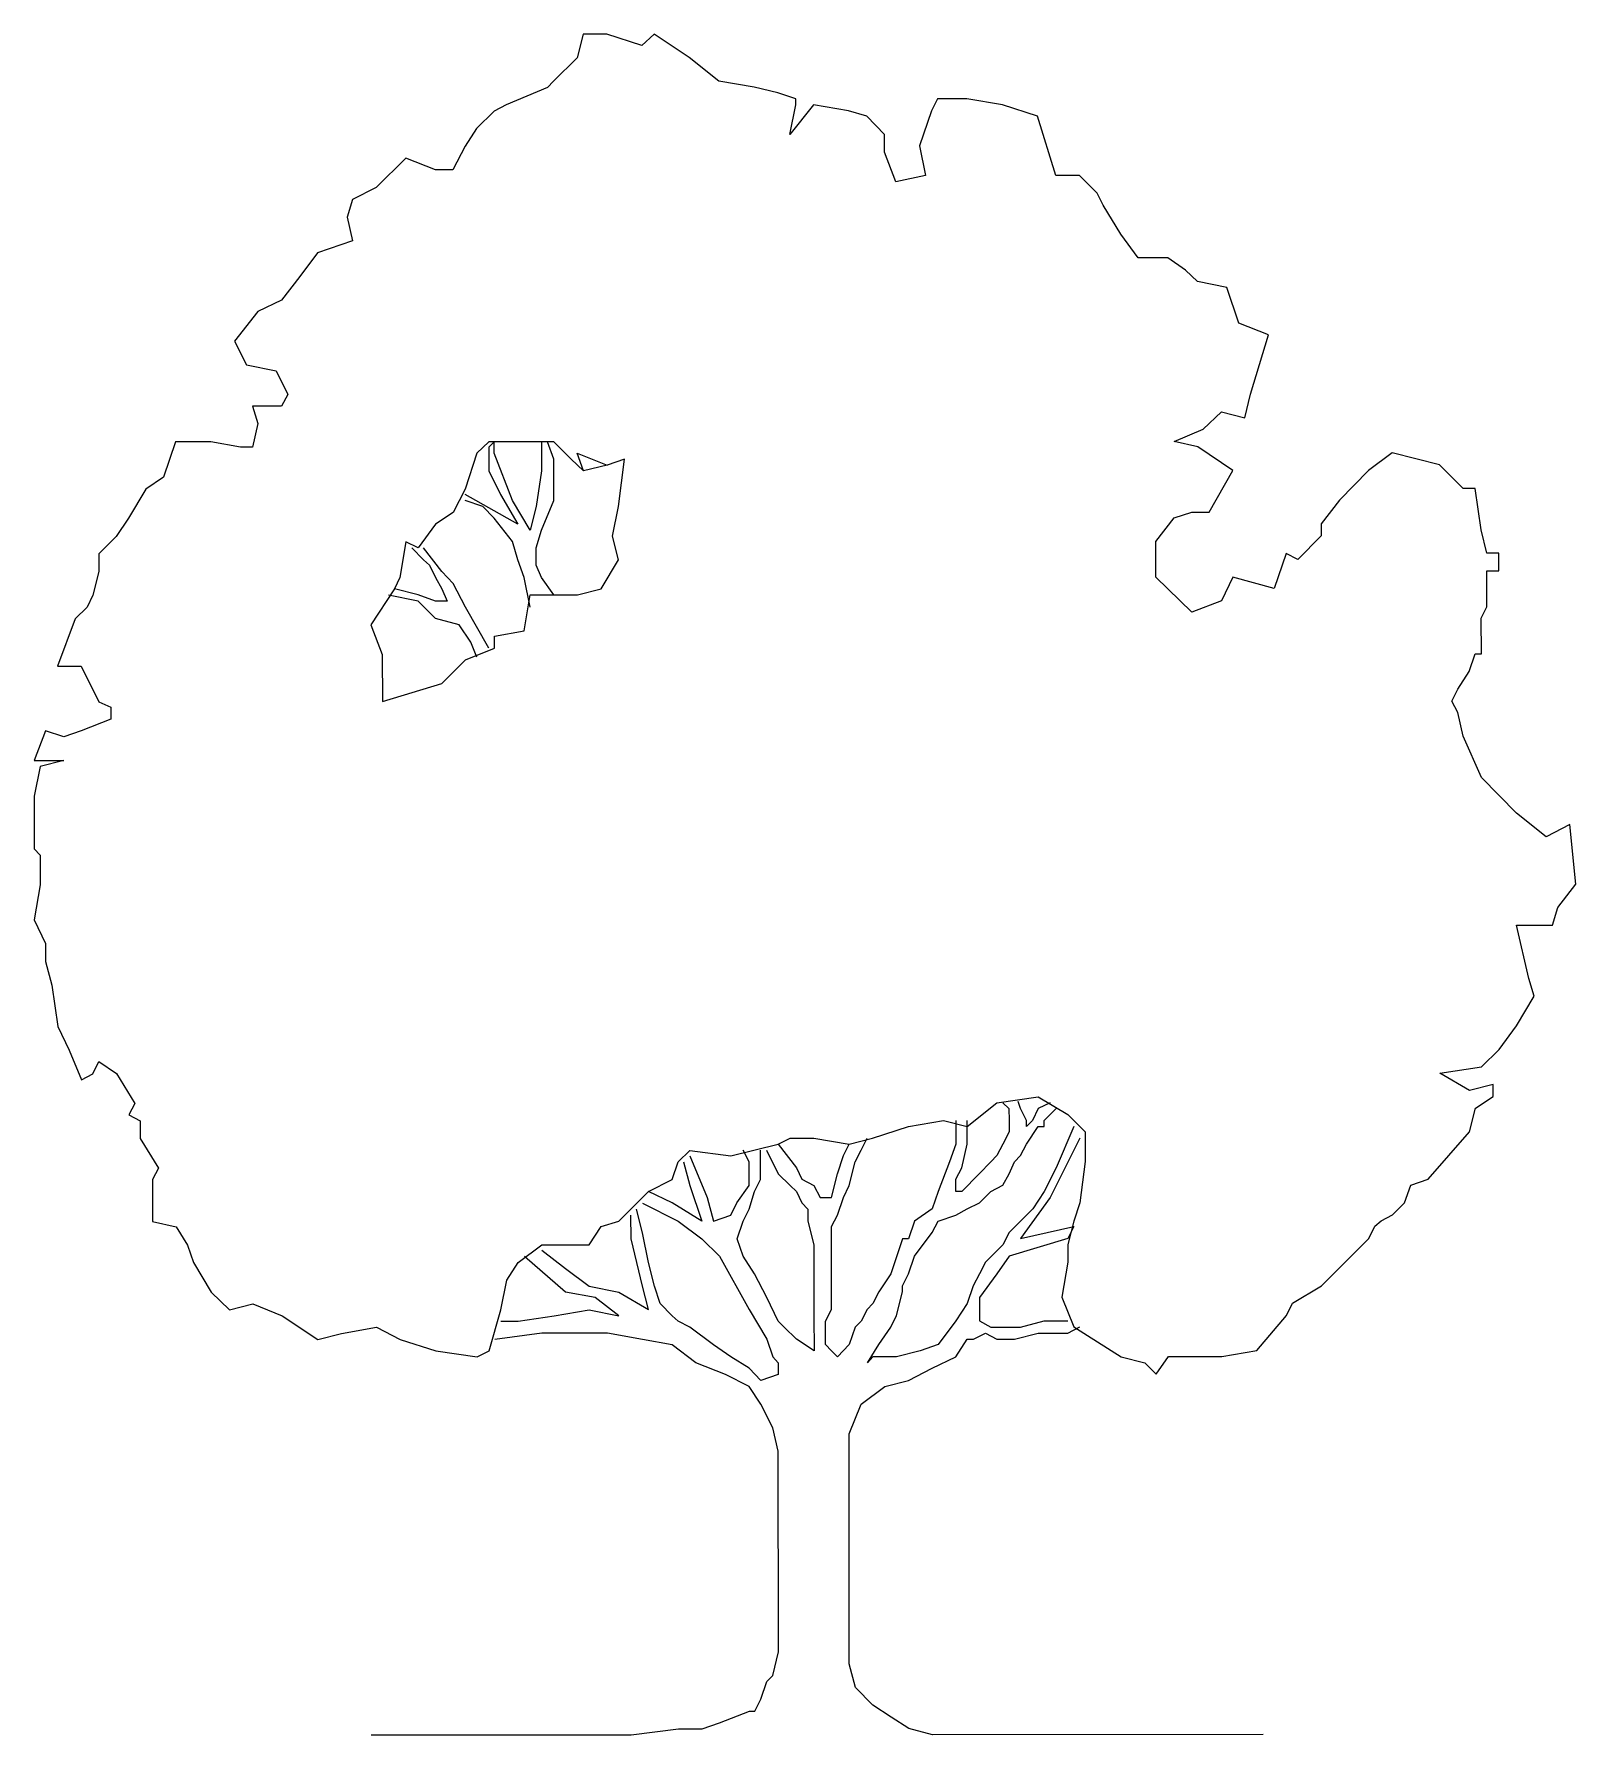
# Model space of a CAD drawing. Extents: x -3.45 to 3.25, y 0 to 7.39.
import ezdxf

# ---------------------------------------------------------------- set-up
doc = ezdxf.new("R2010")
doc.units = 0
doc.header["$LTSCALE"] = 0.4
doc.header["$MEASUREMENT"] = 0
doc.layers.add('ARBOLES', color=3, linetype='CONTINUOUS')

msp = doc.modelspace()

# ---------------------------------------------------------------- linework, layer by layer
at = {"layer": 'ARBOLES'}
for points in [[(2.8366, 4.8503), (2.8601, 4.9001), (2.86, 4.9793), (2.86, 5.0555), (2.9127, 5.0555), (2.9127, 5.1317), (2.86, 5.1317), (2.8365, 5.2342), (2.81, 5.413), (2.7573, 5.4129), (2.6546, 5.5155), (2.5521, 5.5418), (2.4495, 5.5681), (2.347, 5.4919), (2.221, 5.3629), (2.1419, 5.2603), (2.1419, 5.2075), (2.0394, 5.1049), (1.9896, 5.1313), (1.9369, 4.9789), (1.7581, 5.0286), (1.7084, 4.926), (1.5794, 4.8761), (1.424, 5.0284), (1.424, 5.1838), (1.5031, 5.2864), (1.5792, 5.3098), (1.6554, 5.3099), (1.7579, 5.4916), (1.6055, 5.5941), (1.5029, 5.6175), (1.6289, 5.6703), (1.708, 5.7465), (1.8106, 5.7202), (1.834, 5.8228), (1.913, 6.0807), (1.784, 6.1305), (1.7312, 6.2858), (1.6052, 6.3121), (1.5524, 6.3619), (1.4762, 6.4146), (1.3472, 6.4145), (1.271, 6.5171), (1.1947, 6.6431), (1.1683, 6.6958), (1.0921, 6.772), (0.9895, 6.7719), (0.9103, 7.0298), (0.7579, 7.0795), (0.6026, 7.1058), (0.4765, 7.1058), (0.4502, 7.053), (0.3975, 6.9006), (0.4239, 6.7717), (0.295, 6.7452), (0.2451, 6.8741), (0.2451, 6.9503), (0.1689, 7.0294), (0.0897, 7.0528), (-0.0627, 7.0791), (-0.1652, 6.9501), (-0.1389, 7.0791), (-0.1389, 7.1055), (-0.218, 7.1318), (-0.3206, 7.1552), (-0.473, 7.1815), (-0.602, 7.284), (-0.7544, 7.3865), (-0.8071, 7.3367), (-0.9595, 7.3864), (-1.0621, 7.3864), (-1.0884, 7.2838), (-1.191, 7.1812), (-1.2173, 7.1548), (-1.396, 7.0785), (-1.4488, 7.0521), (-1.5249, 6.9759), (-1.5747, 6.8997), (-1.6274, 6.7971), (-1.7036, 6.7971), (-1.8326, 6.8468), (-1.9615, 6.7208), (-2.064, 6.668), (-2.0874, 6.5918), (-2.0639, 6.4892), (-2.2163, 6.4364), (-2.2925, 6.3338), (-2.3715, 6.2312), (-2.4741, 6.1813), (-2.5766, 6.0523), (-2.5238, 5.9498), (-2.3948, 5.9235), (-2.345, 5.8209), (-2.3713, 5.7711), (-2.4973, 5.771), (-2.4739, 5.6948), (-2.4973, 5.5923), (-2.55, 5.5922), (-2.679, 5.6156), (-2.8313, 5.6156), (-2.884, 5.4631), (-2.9602, 5.4104), (-3.0363, 5.2843), (-3.0891, 5.2052), (-3.1652, 5.1289), (-3.1652, 5.0527), (-3.1915, 4.9502), (-3.2149, 4.8974), (-3.2677, 4.8476), (-3.3438, 4.6424), (-3.2412, 4.6424), (-3.1649, 4.4872), (-3.1122, 4.4637), (-3.1121, 4.411), (-3.2411, 4.3611), (-3.3172, 4.3347), (-3.3964, 4.361), (-3.4461, 4.2321), (-3.3172, 4.2321), (-3.4197, 4.2057), (-3.4461, 4.0768), (-3.446, 3.8482), (-3.4196, 3.8218), (-3.4196, 3.7954), (-3.4195, 3.6929), (-3.4458, 3.5405), (-3.396, 3.4379), (-3.3959, 3.3588), (-3.3695, 3.2562), (-3.343, 3.0775), (-3.2932, 2.9749), (-3.2404, 2.846), (-3.1906, 2.8724), (-3.1642, 2.9252), (-3.088, 2.8725), (-3.0088, 2.7436), (-3.0352, 2.6937), (-2.9853, 2.6674), (-2.9853, 2.5912), (-2.9853, 2.5912), (-2.9061, 2.4623), (-2.9325, 2.4124), (-2.9324, 2.2308), (-2.8298, 2.2074), (-2.78, 2.1283), (-2.7535, 2.0521), (-2.6773, 1.9232), (-2.5981, 1.847), (-2.4956, 1.8734), (-2.3695, 1.8207), (-2.2142, 1.7182), (-2.1116, 1.7447), (-1.9592, 1.7711), (-1.8567, 1.7184), (-1.7013, 1.6686), (-1.5225, 1.6424), (-1.4698, 1.6688), (-1.4201, 1.8475), (-1.3938, 1.9765), (-1.344, 2.0527), (-1.2414, 2.1289), (-1.1887, 2.129), (-1.0363, 2.129), (-0.9836, 2.2082), (-0.9074, 2.2317), (-0.7785, 2.3607), (-0.676, 2.4135), (-0.6496, 2.4897), (-0.5998, 2.5395), (-0.4211, 2.5161), (-0.2159, 2.5661), (-0.1632, 2.5925), (-0.0606, 2.5925), (0.0918, 2.5662), (0.1943, 2.5926), (0.3496, 2.6425), (0.502, 2.6689), (0.6046, 2.6426), (0.7335, 2.7452), (0.9122, 2.7717), (1.0412, 2.6956), (1.1174, 2.6194), (1.1175, 2.4905), (1.0941, 2.3117), (1.0678, 2.2326), (1.0414, 2.13), (1.0415, 2.0538), (1.0152, 1.9014), (1.068, 1.7725), (1.2732, 1.6436), (1.3758, 1.6173), (1.4256, 1.5675), (1.4783, 1.6437), (1.6307, 1.6438), (1.7098, 1.6438), (1.8622, 1.6703), (1.9911, 1.8227), (2.0174, 1.8755), (2.1434, 1.9517), (2.2459, 2.0543), (2.3485, 2.1569), (2.3748, 2.2097), (2.4012, 2.2332), (2.451, 2.2596), (2.5037, 2.3123), (2.53, 2.3885), (2.6062, 2.4149), (2.7849, 2.6202), (2.8112, 2.7227), (2.8874, 2.7726), (2.8874, 2.8253), (2.7848, 2.7989), (2.6558, 2.8751), (2.8375, 2.9015), (2.9137, 2.9777), (2.9898, 3.0803), (3.066, 3.2093), (3.0425, 3.2855), (2.9896, 3.517), (3.1449, 3.5171), (3.1684, 3.5933), (3.2474, 3.6959), (3.2209, 3.9537), (3.1184, 3.9009), (2.9894, 4.0035), (2.8369, 4.1587), (2.7577, 4.3374), (2.7343, 4.44), (2.7079, 4.4898), (2.7342, 4.5426), (2.784, 4.6188), (2.8103, 4.695), (2.8367, 4.695)], [(-0.9587, 5.5138), (-1.0613, 5.4903), (-1.114, 5.5401), (-1.1903, 5.6163), (-1.2928, 5.6163), (-1.3954, 5.6162), (-1.4716, 5.6162), (-1.5243, 5.5663), (-1.5741, 5.411), (-1.6268, 5.3084), (-1.7029, 5.2585), (-1.7791, 5.1559), (-1.8318, 5.1823), (-1.8581, 5.027), (-1.8816, 4.9771), (-1.9841, 4.8218), (-1.9342, 4.6928), (-1.9341, 4.4877), (-1.6762, 4.5669), (-1.5737, 4.6696), (-1.4477, 4.7194), (-1.4478, 4.7722), (-1.3188, 4.7957), (-1.2925, 4.951), (-1.0874, 4.9511), (-0.9848, 4.9775), (-0.9087, 5.1036), (-0.9351, 5.2061), (-0.9088, 5.3351), (-0.8825, 5.5402), (-0.9587, 5.5138), (-1.0613, 5.4903), (-1.0877, 5.5665)]]:
    msp.add_lwpolyline(points, close=True, dxfattribs=at)
at = {"layer": 'ARBOLES', "color": 7}
for points in [[(-1.243, 5.6163), (-1.2429, 5.4903), (-1.2663, 5.3349), (-1.2926, 5.2324), (-1.3689, 5.3613), (-1.4481, 5.5664), (-1.4481, 5.6162), (-1.4716, 5.5927), (-1.4715, 5.4902), (-1.4217, 5.3876), (-1.3454, 5.2587), (-1.574, 5.3875)], [(-1.19, 4.9511), (-1.2427, 5.0272), (-1.2662, 5.08), (-1.2662, 5.1562), (-1.2428, 5.2324), (-1.1901, 5.3613), (-1.1902, 5.5401), (-1.2166, 5.6163)], [(-1.2925, 4.8983), (-1.3189, 5.0272), (-1.3453, 5.1034), (-1.3688, 5.1825), (-1.448, 5.285), (-1.4978, 5.3348), (-1.574, 5.3612)], [(-1.8055, 5.1559), (-1.7556, 5.1032), (-1.7292, 5.0798), (-1.7028, 5.027), (-1.6764, 4.9772), (-1.653, 4.9245), (-1.7028, 4.9245), (-1.779, 4.9508), (-1.8816, 4.9771)], [(-1.4712, 4.7194), (-1.5738, 4.8981), (-1.6266, 5.0007), (-1.6765, 5.0534), (-1.7556, 5.1559)], [(-1.5236, 4.6805), (-1.5503, 4.7458), (-1.6002, 4.8219), (-1.7027, 4.8483), (-1.779, 4.9244), (-1.9079, 4.9507)], [(0.7598, 2.7453), (0.7862, 2.7218), (0.7863, 2.6691), (0.7863, 2.6193), (0.7599, 2.5665), (0.7336, 2.5167), (0.7072, 2.4903), (0.6574, 2.4375), (0.5813, 2.3613), (0.5549, 2.3613), (0.5549, 2.414), (0.5812, 2.4638), (0.6046, 2.5664), (0.6046, 2.5928), (0.6046, 2.669)], [(0.965, 2.7454), (0.9122, 2.7219), (0.8888, 2.6691), (0.8625, 2.6427), (0.8624, 2.6691), (0.836, 2.7218), (0.826, 2.7509)], [(0.5547, 2.669), (0.5548, 2.5664), (0.5284, 2.4902), (0.4787, 2.3612), (0.4523, 2.285), (0.3762, 2.2322), (0.3498, 2.156), (0.3235, 2.156), (0.2737, 2.0036), (0.221, 1.9245), (0.1946, 1.8746), (0.1712, 1.8483), (0.1449, 1.7984), (0.1185, 1.772), (0.0922, 1.6958), (0.0424, 1.6431), (0.016, 1.6694), (-0.0104, 1.6958), (-0.0104, 1.7456), (-0.0105, 1.7984), (0.0159, 1.8482), (0.0159, 1.9244), (0.0158, 2.0035), (0.0158, 2.0533), (0.0158, 2.0797), (0.0158, 2.1559), (0.0157, 2.2086), (0.0421, 2.2585), (0.0684, 2.3347), (0.0918, 2.3874), (0.1182, 2.49), (0.1445, 2.5398), (0.1445, 2.5398), (0.1709, 2.5926)], [(1.0676, 2.6428), (0.9915, 2.464), (0.9388, 2.3614), (0.889, 2.2852), (0.8363, 2.2325), (0.7865, 2.1826), (0.7601, 2.1298), (0.684, 2.0536), (0.6576, 2.0038), (0.6313, 1.951), (0.6049, 1.8748), (0.5551, 1.7986), (0.479, 1.696), (0.3999, 1.6696), (0.2973, 1.6432), (0.1947, 1.6431), (0.1713, 1.6167), (0.2211, 1.6959), (0.2738, 1.7721), (0.2972, 1.8219), (0.3236, 1.9245), (0.3236, 1.9509), (0.3499, 2.0037), (0.3762, 2.0799), (0.4524, 2.1825), (0.4787, 2.2323), (0.5549, 2.2587), (0.6047, 2.2851), (0.6575, 2.3115), (0.7073, 2.3613), (0.76, 2.3877), (0.7864, 2.4376), (0.8098, 2.4903), (0.8361, 2.5167), (0.8625, 2.5665), (0.9123, 2.6428), (0.9386, 2.6428), (0.9386, 2.6691), (0.9914, 2.7219)], [(1.094, 2.593), (0.9652, 2.3351), (0.8363, 2.1563), (1.0678, 2.2091), (1.0414, 2.1563), (0.7865, 2.08), (0.7338, 2.0038), (0.6577, 1.9012), (0.6577, 1.7987), (0.7075, 1.7723), (0.7603, 1.7723), (0.8365, 1.7724), (0.939, 1.7988), (1.0416, 1.7988)], [(-0.5998, 2.5161), (-0.5235, 2.3344), (-0.4971, 2.2318), (-0.4209, 2.2583), (-0.3946, 2.311), (-0.3419, 2.3872), (-0.3419, 2.4898), (-0.3683, 2.5396)], [(-0.2658, 2.5397), (-0.2159, 2.4371), (-0.1631, 2.3873), (-0.1367, 2.361), (-0.1133, 2.3111), (-0.0869, 2.2848), (-0.0868, 2.232), (-0.0604, 2.1295), (-0.0604, 2.0269), (-0.0603, 1.9243), (-0.0603, 1.8481), (-0.0603, 1.772), (-0.0602, 1.7192), (-0.0602, 1.6694), (-0.1364, 1.7192), (-0.1892, 1.7719), (-0.2156, 1.7983), (-0.2655, 1.9008), (-0.3183, 2.0033), (-0.3681, 2.0795), (-0.3945, 2.1557), (-0.3682, 2.2319), (-0.3418, 2.2847), (-0.3184, 2.3609), (-0.2921, 2.4136), (-0.2921, 2.4898), (-0.2921, 2.5396)], [(-0.2159, 2.5661), (-0.1368, 2.4635), (-0.1133, 2.4137), (-0.0605, 2.3874), (-0.0341, 2.3346), (0.0157, 2.3346), (0.042, 2.4372), (0.0683, 2.5164), (0.0918, 2.5662)], [(-0.6262, 2.4897), (-0.5998, 2.3871), (-0.5469, 2.2318), (-0.6759, 2.3109), (-0.7785, 2.3607)], [(-0.8049, 2.3108), (-0.6495, 2.2318), (-0.5469, 2.1556), (-0.4707, 2.0795), (-0.3416, 1.848), (-0.2654, 1.7191), (-0.239, 1.6429), (-0.239, 1.6429), (-0.2155, 1.6166), (-0.2155, 1.5667), (-0.2917, 1.5403), (-0.3415, 1.5931), (-0.4207, 1.6428), (-0.4969, 1.6956), (-0.5995, 1.7717), (-0.6493, 1.7981), (-0.6757, 1.8215), (-0.7285, 1.8742), (-0.752, 1.9504), (-0.7784, 2.053), (-0.8048, 2.1819), (-0.8312, 2.2844)], [(-1.2414, 2.1055), (-1.1388, 2.0264), (-1.0362, 1.9503), (-0.9073, 1.924), (-0.7783, 1.8478), (-0.8047, 1.9504), (-0.8546, 2.1555), (-0.8547, 2.2581)], [(-1.42, 1.7977), (-1.3439, 1.7978), (-1.1885, 1.8213), (-1.0362, 1.8477), (-0.9072, 1.8214), (-1.0098, 1.9005), (-1.1388, 1.9239), (-1.3176, 2.0791)], [(-1.9819, 0.001), (-1.2405, 0.0014), (-0.8536, 0.0016), (-0.6485, 0.028), (-0.5459, 0.0281), (-0.4698, 0.0545), (-0.3408, 0.1044), (-0.3174, 0.1044), (-0.2911, 0.1571), (-0.2647, 0.2333), (-0.2383, 0.2597), (-0.215, 0.3623), (-0.215, 0.4649), (-0.215, 0.5147), (-0.2151, 0.67), (-0.2151, 0.7462), (-0.2152, 0.8751), (-0.2153, 1.1037), (-0.2153, 1.2327), (-0.2388, 1.3352), (-0.2916, 1.4378), (-0.3415, 1.5139), (-0.4441, 1.5666), (-0.573, 1.6164), (-0.6756, 1.6955), (-0.8046, 1.7189), (-0.957, 1.7452), (-1.1123, 1.7451), (-1.2413, 1.745), (-1.4464, 1.7186)], [(1.8893, 0.0028), (0.4534, 0.0021), (0.3508, 0.0285), (0.2746, 0.0783), (0.1954, 0.131), (0.1192, 0.2071), (0.0928, 0.3097), (0.0927, 0.465), (0.0926, 0.6701), (0.0925, 0.8753), (0.0924, 1.054), (0.0924, 1.2064), (0.0923, 1.309), (0.145, 1.438), (0.2476, 1.5142), (0.3501, 1.5406), (0.4527, 1.5934), (0.5552, 1.6433), (0.605, 1.7195), (0.6314, 1.7195), (0.6841, 1.7459), (0.7339, 1.7196), (0.8101, 1.7196), (0.9127, 1.746), (1.0416, 1.7461), (1.0944, 1.7725)]]:
    msp.add_lwpolyline(points, dxfattribs=at)

doc.saveas('drawing.dxf')
